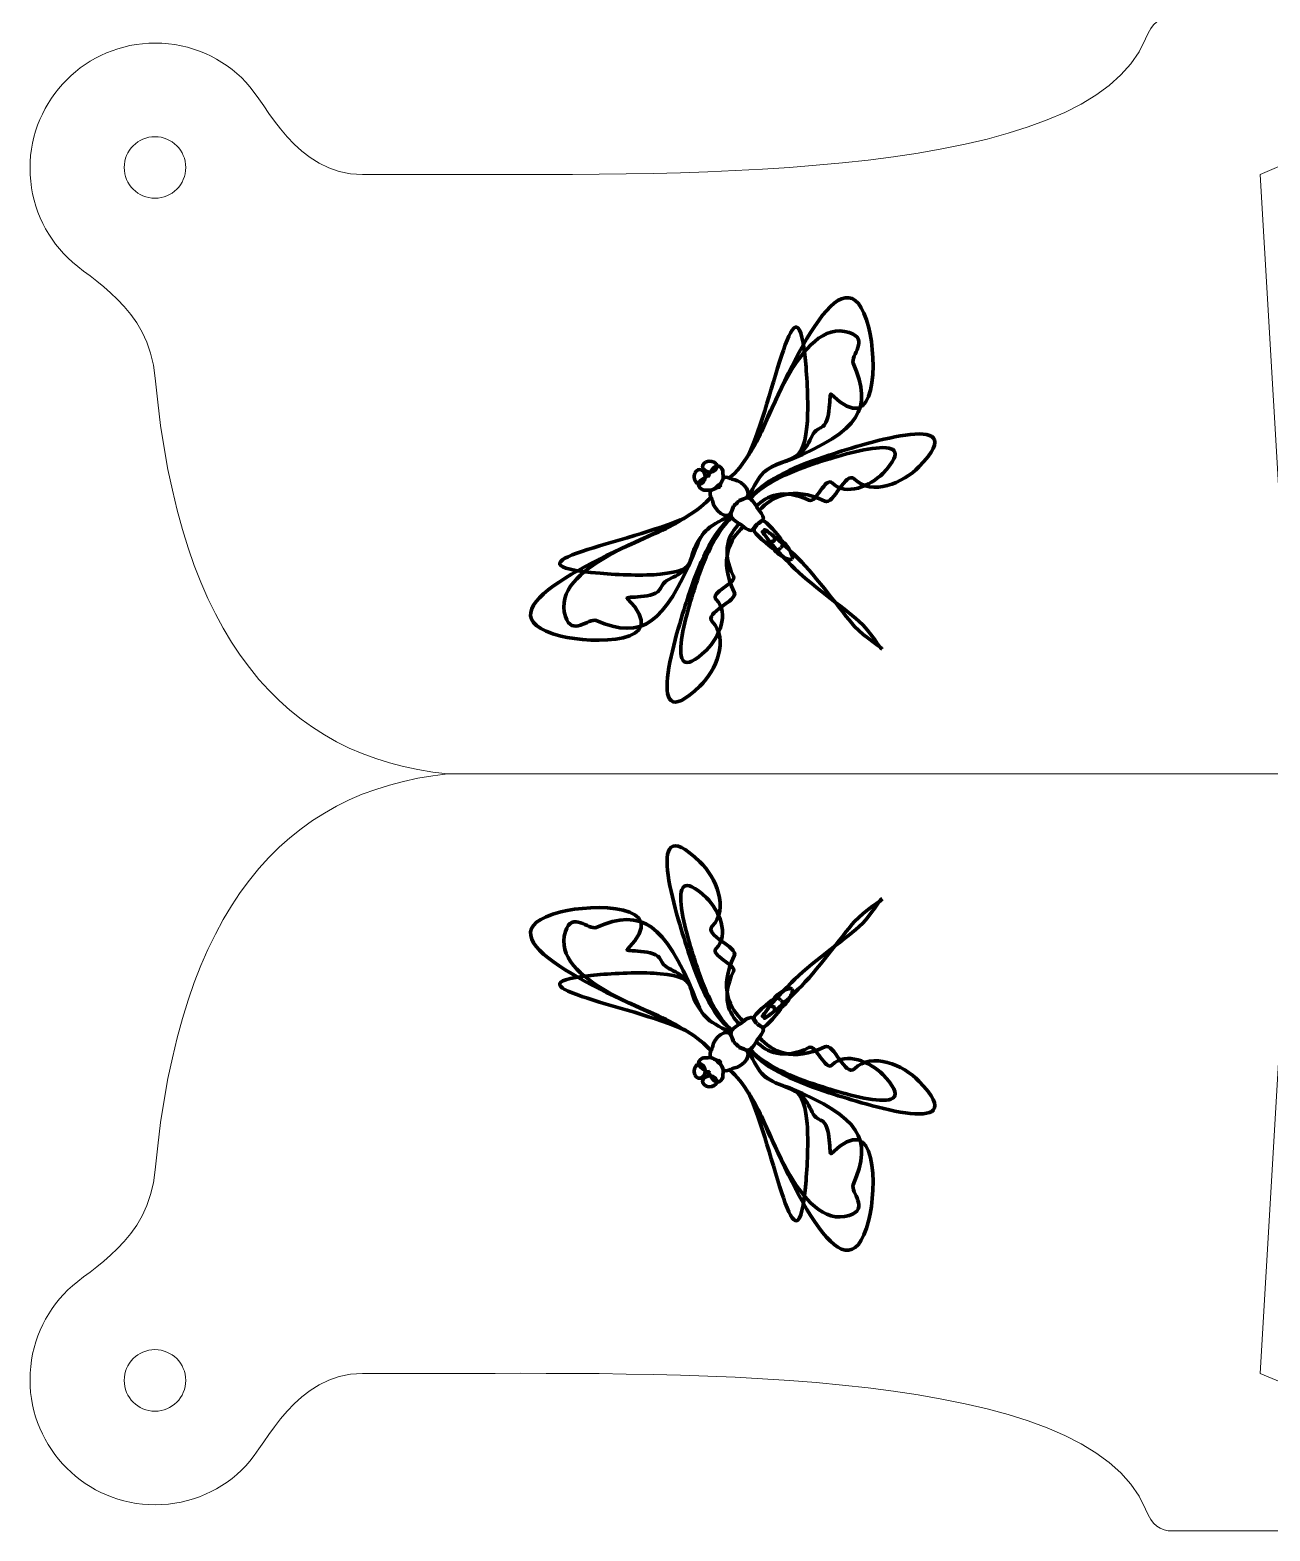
# Model space of a CAD drawing. Header units: millimetres. Extents: x -410 to 959, y -509 to 604.
# Drawn here: x 457 to 702.8, y -25.6 to 271.8 of the extents above; entities that cross this region are included whole.
import ezdxf

# ---------------------------------------------------------------- set-up
doc = ezdxf.new("R2010")
doc.units = ezdxf.units.MM
doc.header["$MEASUREMENT"] = 0
doc.layers.add('Layer 1', color=7, linetype='Continuous')

msp = doc.modelspace()

# ---------------------------------------------------------------- linework, layer by layer
at = {"layer": 'Layer 1', "color": 250, "lineweight": 9}
for points, knots in [([(481.8154, 202.8181), (486.5865, 151.1108), (507.4813, 127.7096), (539.8205, 124.3999), (539.8205, 124.3999), (595.8173, 124.3999), (651.814, 124.3999), (707.8108, 124.3999), (707.8108, 124.3999), (707.8108, 124.3999), (700.8008, 243.1831), (700.8008, 243.1831), (700.8008, 243.1831), (700.8008, 243.1831), (706.4077, 245.5361), (706.4077, 245.5361), (706.4077, 245.5361), (707.1963, 246.1365), (707.6669, 247.0553), (707.8108, 248.3004), (707.8108, 248.3004), (707.8108, 248.3004), (707.8108, 270.5147), (707.8108, 270.5147), (707.8108, 270.5147), (707.8255, 273.1303), (706.7224, 274.3882), (704.5929, 274.3999), (704.5929, 274.3999), (704.5929, 274.3999), (683.5722, 274.3999), (683.5722, 274.3999), (683.5722, 274.3999), (680.8922, 274.3999), (679.4361, 273.2652), (678.1192, 270.0647), (678.1192, 270.0647), (666.6653, 241.925), (589.1764, 243.116), (539.5907, 243.1831), (539.5907, 243.1831), (539.5907, 243.1831), (522.9376, 243.1831), (522.9376, 243.1831)], [0, 0, 0, 0, 0.08333333, 0.08333333, 0.08333333, 0.08333333, 0.16666667, 0.16666667, 0.16666667, 0.16666667, 0.25, 0.25, 0.25, 0.25, 0.33333333, 0.33333333, 0.33333333, 0.33333333, 0.41666667, 0.41666667, 0.41666667, 0.41666667, 0.5, 0.5, 0.5, 0.5, 0.58333333, 0.58333333, 0.58333333, 0.58333333, 0.66666667, 0.66666667, 0.66666667, 0.66666667, 0.75, 0.75, 0.75, 0.75, 0.83333333, 0.83333333, 0.83333333, 0.83333333, 1, 1, 1, 1]), ([(522.9376, 243.1831), (509.5907, 243.1831), (504.0285, 257.0471), (499.7956, 261.4971), (499.7956, 261.4971), (495.2758, 266.2489), (488.8915, 269.2111), (481.8154, 269.2111), (481.8154, 269.2111), (468.1124, 269.2111), (457.0042, 258.1029), (457.0042, 244.3999), (457.0042, 244.3999), (457.0042, 237.4422), (459.8682, 231.1535), (464.4812, 226.6482), (464.4812, 226.6482), (468.9535, 222.2805), (480.5837, 217.0616), (481.8154, 202.8181)], [0, 0, 0, 0, 0.16666667, 0.16666667, 0.16666667, 0.16666667, 0.33333333, 0.33333333, 0.33333333, 0.33333333, 0.5, 0.5, 0.5, 0.5, 0.66666667, 0.66666667, 0.66666667, 0.66666667, 1, 1, 1, 1]), ([(481.8154, 45.9817), (486.5865, 97.689), (507.4813, 121.0902), (539.8205, 124.3999), (539.8205, 124.3999), (595.8173, 124.3999), (651.814, 124.3999), (707.8108, 124.3999), (707.8108, 124.3999), (707.8108, 124.3999), (700.8008, 5.6167), (700.8008, 5.6167), (700.8008, 5.6167), (700.8008, 5.6167), (706.4077, 3.2637), (706.4077, 3.2637), (706.4077, 3.2637), (707.1963, 2.6633), (707.6669, 1.7445), (707.8108, 0.4994), (707.8108, 0.4994), (707.8108, 0.4994), (707.8108, -21.7149), (707.8108, -21.7149), (707.8108, -21.7149), (707.8255, -24.3305), (706.7224, -25.5884), (704.5929, -25.6001), (704.5929, -25.6001), (704.5929, -25.6001), (683.5722, -25.6001), (683.5722, -25.6001), (683.5722, -25.6001), (680.8922, -25.6001), (679.4361, -24.4654), (678.1192, -21.2649), (678.1192, -21.2649), (666.6653, 6.8748), (589.1764, 5.6838), (539.5907, 5.6167), (539.5907, 5.6167), (539.5907, 5.6167), (522.9376, 5.6167), (522.9376, 5.6167)], [0, 0, 0, 0, 0.08333333, 0.08333333, 0.08333333, 0.08333333, 0.16666667, 0.16666667, 0.16666667, 0.16666667, 0.25, 0.25, 0.25, 0.25, 0.33333333, 0.33333333, 0.33333333, 0.33333333, 0.41666667, 0.41666667, 0.41666667, 0.41666667, 0.5, 0.5, 0.5, 0.5, 0.58333333, 0.58333333, 0.58333333, 0.58333333, 0.66666667, 0.66666667, 0.66666667, 0.66666667, 0.75, 0.75, 0.75, 0.75, 0.83333333, 0.83333333, 0.83333333, 0.83333333, 1, 1, 1, 1]), ([(522.9376, 5.6167), (509.5907, 5.6167), (504.0285, -8.2473), (499.7956, -12.6973), (499.7956, -12.6973), (495.2758, -17.4491), (488.8915, -20.4113), (481.8154, -20.4113), (481.8154, -20.4113), (468.1124, -20.4113), (457.0042, -9.3031), (457.0042, 4.3999), (457.0042, 4.3999), (457.0042, 11.3576), (459.8682, 17.6463), (464.4812, 22.1516), (464.4812, 22.1516), (468.9535, 26.5193), (480.5837, 31.7382), (481.8154, 45.9817)], [0, 0, 0, 0, 0.16666667, 0.16666667, 0.16666667, 0.16666667, 0.33333333, 0.33333333, 0.33333333, 0.33333333, 0.5, 0.5, 0.5, 0.5, 0.66666667, 0.66666667, 0.66666667, 0.66666667, 1, 1, 1, 1])]:
    msp.add_open_spline(points, degree=3, knots=knots, dxfattribs=at)
at = {"layer": 'Layer 1', "color": 153, "lineweight": 9}
for points in [[(475.6711, 244.567), (475.6711, 241.1981), (478.4021, 238.467), (481.7711, 238.467), (481.7711, 238.467), (485.1401, 238.467), (487.8711, 241.1981), (487.8711, 244.567), (487.8711, 244.567), (487.8711, 247.9359), (485.1401, 250.667), (481.7711, 250.667), (481.7711, 250.667), (478.4021, 250.667), (475.6711, 247.9359), (475.6711, 244.567)], [(475.6711, 4.2328), (475.6711, 7.6017), (478.4021, 10.3328), (481.7711, 10.3328), (481.7711, 10.3328), (485.1401, 10.3328), (487.8711, 7.6017), (487.8711, 4.2328), (487.8711, 4.2328), (487.8711, 0.8639), (485.1401, -1.8672), (481.7711, -1.8672), (481.7711, -1.8672), (478.4021, -1.8672), (475.6711, 0.8639), (475.6711, 4.2328)]]:
    msp.add_open_spline(points, degree=3, knots=[0, 0, 0, 0, 0.2, 0.2, 0.2, 0.2, 0.4, 0.4, 0.4, 0.4, 0.6, 0.6, 0.6, 0.6, 1, 1, 1, 1], dxfattribs=at)
at = {"layer": 'Layer 1', "color": 250, "lineweight": 140}
for points, knots in [([(595.6725, 183.1113), (598.3437, 185.043), (601.2073, 190.5477), (602.1724, 192.6527), (602.1724, 192.6527), (606.4306, 201.9398), (618.5574, 231.2939), (623.2731, 212.7709), (623.2731, 212.7709), (624.8036, 206.7591), (625.1232, 190.3292), (615.8681, 199.6119), (615.8681, 199.6119), (615.1823, 200.2998), (616.1022, 193.9591), (613.7064, 192.985), (613.7064, 192.985), (610.9221, 191.853), (612.508, 188.5394), (606.8979, 186.4541), (606.8979, 186.4541), (602.5596, 184.8416), (601.7823, 184.2912), (599.4067, 179.0754)], [0, 0, 0, 0, 0.14285714, 0.14285714, 0.14285714, 0.14285714, 0.28571429, 0.28571429, 0.28571429, 0.28571429, 0.42857143, 0.42857143, 0.42857143, 0.42857143, 0.57142857, 0.57142857, 0.57142857, 0.57142857, 0.71428571, 0.71428571, 0.71428571, 0.71428571, 1, 1, 1, 1]), ([(599.3923, 187.5466), (604.4976, 198.1326), (608.9744, 226.7227), (610.8167, 204.9795), (610.8167, 204.9795), (611.1255, 201.3352), (611.3107, 196.2506), (610.9881, 193.1499), (610.9881, 193.1499), (610.1119, 184.7286), (607.0133, 187.7822), (602.5557, 184.2456)], [0, 0, 0, 0, 0.25, 0.25, 0.25, 0.25, 0.5, 0.5, 0.5, 0.5, 1, 1, 1, 1]), ([(600.0807, 188.6739), (602.946, 192.5135), (609.3638, 215.0191), (619.3651, 211.8799), (619.3651, 211.8799), (623.4996, 210.5821), (619.5678, 207.238), (620.1905, 205.7889), (620.1905, 205.7889), (624.1402, 196.5956), (621.4491, 192.4652), (607.6258, 186.6449)], [0, 0, 0, 0, 0.25, 0.25, 0.25, 0.25, 0.5, 0.5, 0.5, 0.5, 1, 1, 1, 1]), ([(600.2296, 179.425), (602.4042, 182.7468), (609.5102, 185.6511), (615.4018, 187.5604), (615.4018, 187.5604), (620.1387, 189.0954), (645.0214, 197.4201), (633.1933, 185.2549), (633.1933, 185.2549), (630.0954, 182.0687), (623.8555, 179.3777), (620.4017, 182.8273), (620.4017, 182.8273), (618.6749, 184.5522), (616.2837, 177.5803), (614.5301, 178.4469), (614.5301, 178.4469), (608.1772, 181.5863), (604.0812, 179.3473), (601.5287, 176.6511)], [0, 0, 0, 0, 0.16666667, 0.16666667, 0.16666667, 0.16666667, 0.33333333, 0.33333333, 0.33333333, 0.33333333, 0.5, 0.5, 0.5, 0.5, 0.66666667, 0.66666667, 0.66666667, 0.66666667, 1, 1, 1, 1]), ([(599.7223, 178.7754), (601.4272, 181.3797), (607.4646, 184.2682), (612.0836, 185.7651), (612.0836, 185.7651), (615.7972, 186.9685), (635.3052, 193.4951), (626.032, 183.9576), (626.032, 183.9576), (623.6033, 181.4596), (618.7112, 179.3499), (616.0035, 182.0544), (616.0035, 182.0544), (614.6496, 183.4067), (612.775, 177.9408), (611.4001, 178.6202), (611.4001, 178.6202), (606.4195, 181.0814), (602.9709, 179.5211), (600.9698, 177.4073)], [0, 0, 0, 0, 0.16666667, 0.16666667, 0.16666667, 0.16666667, 0.33333333, 0.33333333, 0.33333333, 0.33333333, 0.5, 0.5, 0.5, 0.5, 0.66666667, 0.66666667, 0.66666667, 0.66666667, 1, 1, 1, 1]), ([(588.7849, 183.988), (588.4959, 183.299), (588.6899, 182.4247), (589.2179, 182.0358), (589.2179, 182.0358), (589.746, 181.6469), (590.4086, 181.8903), (590.6976, 182.5793), (590.6976, 182.5793), (590.9866, 183.2684), (590.7926, 184.1426), (590.2645, 184.5315), (590.2645, 184.5315), (589.7365, 184.9204), (589.0738, 184.677), (588.7849, 183.988)], [0, 0, 0, 0, 0.2, 0.2, 0.2, 0.2, 0.4, 0.4, 0.4, 0.4, 0.6, 0.6, 0.6, 0.6, 1, 1, 1, 1]), ([(591.0404, 186.2432), (591.7272, 186.535), (592.5941, 186.3496), (592.9764, 185.8293), (592.9764, 185.8293), (593.3586, 185.3089), (593.1117, 184.6503), (592.425, 184.3586), (592.425, 184.3586), (591.7382, 184.0668), (590.8713, 184.2522), (590.489, 184.7726), (590.489, 184.7726), (590.1068, 185.293), (590.3537, 185.9515), (591.0404, 186.2432)], [0, 0, 0, 0, 0.2, 0.2, 0.2, 0.2, 0.4, 0.4, 0.4, 0.4, 0.6, 0.6, 0.6, 0.6, 1, 1, 1, 1]), ([(593.3972, 181.5587), (594.7956, 182.5623), (594.2869, 183.5453), (594.3552, 184.1185), (594.3552, 184.1185), (594.4598, 184.9949), (593.088, 186.3439), (592.1756, 184.6528), (592.1756, 184.6528), (591.698, 183.7674), (590.9162, 183.5278), (591.7324, 183.3813)], [0, 0, 0, 0, 0.25, 0.25, 0.25, 0.25, 0.5, 0.5, 0.5, 0.5, 1, 1, 1, 1]), ([(593.4652, 181.6504), (592.4604, 180.2536), (591.4368, 180.6987), (590.863, 180.6303), (590.863, 180.6303), (589.9856, 180.5259), (588.6349, 181.8961), (590.328, 182.8074), (590.328, 182.8074), (591.2145, 183.2845), (591.4543, 184.0653), (591.601, 183.2502)], [0, 0, 0, 0, 0.25, 0.25, 0.25, 0.25, 0.5, 0.5, 0.5, 0.5, 1, 1, 1, 1]), ([(593.9057, 181.1333), (593.6846, 181.5026), (592.1793, 180.7285), (592.0181, 180.5675), (592.0181, 180.5675), (591.373, 179.9232), (592.2672, 179.0427), (592.3321, 178.298), (592.3321, 178.298), (592.4528, 176.9148), (595.2811, 174.1669), (596.102, 176.5343), (596.102, 176.5343), (596.4755, 177.6116), (596.611, 177.7458), (596.9994, 177.9437)], [0, 0, 0, 0, 0.2, 0.2, 0.2, 0.2, 0.4, 0.4, 0.4, 0.4, 0.6, 0.6, 0.6, 0.6, 1, 1, 1, 1]), ([(593.9057, 181.1333), (593.5359, 181.3541), (594.2591, 182.8058), (594.4203, 182.9669), (594.4203, 182.9669), (595.0653, 183.6111), (595.9468, 182.7181), (596.6925, 182.6532), (596.6925, 182.6532), (598.0773, 182.5327), (600.8418, 179.6783), (598.4582, 178.8878), (598.4582, 178.8878), (597.2102, 178.4738), (597.2352, 178.1958), (596.9994, 177.9437)], [0, 0, 0, 0, 0.2, 0.2, 0.2, 0.2, 0.4, 0.4, 0.4, 0.4, 0.6, 0.6, 0.6, 0.6, 1, 1, 1, 1]), ([(591.9316, 179.2802), (589.9977, 176.6123), (584.4865, 173.7521), (582.3789, 172.788), (582.3789, 172.788), (573.0809, 168.5349), (543.6921, 156.4223), (562.2369, 151.7122), (562.2369, 151.7122), (568.256, 150.1836), (584.7052, 149.8644), (575.4115, 159.1085), (575.4115, 159.1085), (574.7228, 159.7935), (581.071, 158.8747), (582.0462, 161.2677), (582.0462, 161.2677), (583.1797, 164.0487), (586.4972, 162.4647), (588.5849, 168.0682), (588.5849, 168.0682), (590.1993, 172.4013), (590.7575, 173.1991), (595.9793, 175.5718)], [0, 0, 0, 0, 0.14285714, 0.14285714, 0.14285714, 0.14285714, 0.28571429, 0.28571429, 0.28571429, 0.28571429, 0.42857143, 0.42857143, 0.42857143, 0.42857143, 0.57142857, 0.57142857, 0.57142857, 0.57142857, 0.71428571, 0.71428571, 0.71428571, 0.71428571, 1, 1, 1, 1]), ([(597.5602, 178.6076), (597.5602, 178.6076), (599.0246, 179.1065), (599.0246, 179.1065), (599.0246, 179.1065), (600.4128, 179.1789), (600.7123, 177.3773), (601.7356, 176.3551), (601.7356, 176.3551), (602.0646, 176.0266), (602.5945, 174.9213), (602.2717, 174.7315), (602.2717, 174.7315), (601.6914, 174.3903), (601.2177, 173.9701), (601.1842, 173.8953)], [0, 0, 0, 0, 0.2, 0.2, 0.2, 0.2, 0.4, 0.4, 0.4, 0.4, 0.6, 0.6, 0.6, 0.6, 1, 1, 1, 1]), ([(596.4357, 177.4845), (596.4357, 177.4845), (595.9362, 176.0218), (595.9362, 176.0218), (595.9362, 176.0218), (595.8637, 174.6352), (597.5293, 174.3091), (598.5526, 173.2869), (598.5526, 173.2869), (598.8816, 172.9584), (599.9882, 172.4291), (600.1783, 172.7515), (600.1783, 172.7515), (600.5198, 173.3311), (601.0787, 173.8313), (601.1536, 173.8647)], [0, 0, 0, 0, 0.2, 0.2, 0.2, 0.2, 0.4, 0.4, 0.4, 0.4, 0.6, 0.6, 0.6, 0.6, 1, 1, 1, 1]), ([(586.9882, 175.2521), (576.3898, 170.1529), (548.2687, 165.9941), (570.0376, 164.1539), (570.0376, 164.1539), (573.6862, 163.8455), (578.7769, 163.6605), (581.8812, 163.9827), (581.8812, 163.9827), (590.3124, 164.8579), (586.4531, 166.8506), (589.9939, 171.3029)], [0, 0, 0, 0, 0.25, 0.25, 0.25, 0.25, 0.5, 0.5, 0.5, 0.5, 1, 1, 1, 1]), ([(585.2931, 174.2683), (581.4489, 171.4065), (559.9862, 165.6052), (563.1291, 155.6156), (563.1291, 155.6156), (564.4284, 151.486), (567.7763, 155.4131), (569.2272, 154.7912), (569.2272, 154.7912), (578.4314, 150.8462), (582.7576, 154.2611), (588.5849, 168.0682)], [0, 0, 0, 0, 0.25, 0.25, 0.25, 0.25, 0.5, 0.5, 0.5, 0.5, 1, 1, 1, 1]), ([(595.6887, 174.7874), (592.3629, 172.6154), (589.3889, 165.4589), (587.4773, 159.5742), (587.4773, 159.5742), (585.9405, 154.843), (577.6059, 129.9896), (589.7856, 141.8038), (589.7856, 141.8038), (592.9755, 144.898), (595.6697, 151.1306), (592.216, 154.5802), (592.216, 154.5802), (590.4891, 156.3051), (597.4692, 158.6933), (596.6016, 160.445), (596.6016, 160.445), (593.4585, 166.7903), (595.7001, 170.8815), (598.3994, 173.431)], [0, 0, 0, 0, 0.16666667, 0.16666667, 0.16666667, 0.16666667, 0.33333333, 0.33333333, 0.33333333, 0.33333333, 0.5, 0.5, 0.5, 0.5, 0.66666667, 0.66666667, 0.66666667, 0.66666667, 1, 1, 1, 1]), ([(596.2727, 175.2352), (593.6653, 173.5324), (590.7733, 167.5021), (589.2748, 162.8885), (589.2748, 162.8885), (588.0698, 159.1793), (581.5356, 139.6944), (591.0844, 148.9566), (591.0844, 148.9566), (593.5853, 151.3824), (595.6975, 156.2688), (592.9898, 158.9733), (592.9898, 158.9733), (591.636, 160.3256), (597.1083, 162.1979), (596.4281, 163.5712), (596.4281, 163.5712), (593.9639, 168.5459), (595.5261, 171.9905), (597.6424, 173.9892)], [0, 0, 0, 0, 0.16666667, 0.16666667, 0.16666667, 0.16666667, 0.33333333, 0.33333333, 0.33333333, 0.33333333, 0.5, 0.5, 0.5, 0.5, 0.66666667, 0.66666667, 0.66666667, 0.66666667, 1, 1, 1, 1]), ([(601.0962, 173.8074), (601.0792, 173.3536), (600.0816, 173.0492), (600.5907, 172.3961), (600.5907, 172.3961), (601.2664, 171.5292), (604.2184, 168.7589), (604.9855, 168.8256), (604.9855, 168.8256), (605.4887, 168.8694), (605.3391, 168.7576), (605.7776, 169.192)], [0, 0, 0, 0, 0.25, 0.25, 0.25, 0.25, 0.5, 0.5, 0.5, 0.5, 1, 1, 1, 1]), ([(601.2283, 173.9393), (601.6827, 173.9563), (601.9874, 174.9528), (602.6413, 174.4442), (602.6413, 174.4442), (603.5092, 173.7694), (606.2828, 170.8208), (606.216, 170.0546), (606.216, 170.0546), (606.1722, 169.552), (606.2841, 169.7014), (605.8491, 169.2635)], [0, 0, 0, 0, 0.25, 0.25, 0.25, 0.25, 0.5, 0.5, 0.5, 0.5, 1, 1, 1, 1]), ([(603.4139, 170.6659), (603.3162, 170.8106), (602.897, 171.4187), (602.7732, 171.5691), (602.7732, 171.5691), (602.4573, 171.9525), (602.3092, 172.2047), (602.1869, 172.4373), (602.1869, 172.4373), (602.1004, 172.6017), (602.8854, 172.0792), (602.9168, 172.1106)], [0, 0, 0, 0, 0.25, 0.25, 0.25, 0.25, 0.5, 0.5, 0.5, 0.5, 1, 1, 1, 1]), ([(603.9454, 171.8795), (603.8005, 171.9772), (603.5986, 172.1194), (603.448, 172.2432), (603.448, 172.2432), (603.0642, 172.5586), (602.8117, 172.7066), (602.5788, 172.8288), (602.5788, 172.8288), (602.4142, 172.9152), (602.9482, 172.142), (602.9168, 172.1106)], [0, 0, 0, 0, 0.25, 0.25, 0.25, 0.25, 0.5, 0.5, 0.5, 0.5, 1, 1, 1, 1]), ([(603.1164, 171.0515), (603.7431, 170.2006), (605.3006, 168.4235), (607.9261, 165.7298), (607.9261, 165.7298), (611.4267, 162.1384), (618.2979, 157.3372), (621.2837, 154.702), (621.2837, 154.702), (623.5457, 152.7057), (625.6864, 148.9223), (625.8993, 149.1349)], [0, 0, 0, 0, 0.25, 0.25, 0.25, 0.25, 0.5, 0.5, 0.5, 0.5, 1, 1, 1, 1]), ([(603.9169, 170.072), (603.9002, 169.8148), (604.0384, 169.4103), (604.4267, 168.9325), (604.4267, 168.9325), (604.9481, 168.2992), (605.8602, 167.5282), (606.5296, 167.2823), (606.5296, 167.2823), (607.0368, 167.0959), (607.8104, 166.6873), (608.0695, 166.9461)], [0, 0, 0, 0, 0.25, 0.25, 0.25, 0.25, 0.5, 0.5, 0.5, 0.5, 1, 1, 1, 1]), ([(603.9169, 170.072), (603.9399, 170.1512), (603.9349, 170.2585), (603.9196, 170.3556), (603.9196, 170.3556), (603.9162, 170.3897), (603.9572, 170.4306), (603.9828, 170.4562), (603.9828, 170.4562), (603.9931, 170.4664), (604.0126, 170.4672), (604.0229, 170.4775), (604.0229, 170.4775), (604.0229, 170.4775), (604.0903, 170.4512), (604.1107, 170.4716), (604.1107, 170.4716), (604.1159, 170.4767), (604.1696, 170.4742), (604.1696, 170.4742), (604.1696, 170.4742), (604.1696, 170.4742), (604.2037, 170.4708), (604.2037, 170.4708), (604.2037, 170.4708), (604.2242, 170.4912), (604.2805, 170.4648), (604.3069, 170.4802), (604.3069, 170.4802), (604.326, 170.4915), (604.4033, 170.5578), (604.4186, 170.5731)], [0, 0, 0, 0, 0.11111111, 0.11111111, 0.11111111, 0.11111111, 0.22222222, 0.22222222, 0.22222222, 0.22222222, 0.33333333, 0.33333333, 0.33333333, 0.33333333, 0.44444444, 0.44444444, 0.44444444, 0.44444444, 0.55555556, 0.55555556, 0.55555556, 0.55555556, 0.66666667, 0.66666667, 0.66666667, 0.66666667, 0.77777778, 0.77777778, 0.77777778, 0.77777778, 1, 1, 1, 1]), ([(603.9454, 171.8795), (605.0652, 170.9937), (606.5765, 169.6978), (609.2734, 167.0755), (609.2734, 167.0755), (612.8691, 163.5791), (617.804, 156.6307), (620.4421, 153.6486), (620.4421, 153.6486), (622.4408, 151.3893), (626.1122, 149.3476), (625.8993, 149.1349)], [0, 0, 0, 0, 0.25, 0.25, 0.25, 0.25, 0.5, 0.5, 0.5, 0.5, 1, 1, 1, 1]), ([(604.9358, 171.0792), (604.8564, 171.0562), (604.749, 171.0613), (604.6518, 171.0765), (604.6518, 171.0765), (604.6177, 171.0799), (604.5767, 171.039), (604.5511, 171.0134), (604.5511, 171.0134), (604.5409, 171.0032), (604.54, 170.9836), (604.5298, 170.9734), (604.5298, 170.9734), (604.5298, 170.9734), (604.5562, 170.9061), (604.5357, 170.8857), (604.5357, 170.8857), (604.5306, 170.8805), (604.5331, 170.8269), (604.5331, 170.8269), (604.5331, 170.8269), (604.5331, 170.8269), (604.5365, 170.7928), (604.5365, 170.7928), (604.5365, 170.7928), (604.516, 170.7724), (604.5425, 170.7161), (604.527, 170.6897), (604.527, 170.6897), (604.5158, 170.6706), (604.4421, 170.5861), (604.4267, 170.5708)], [0, 0, 0, 0, 0.11111111, 0.11111111, 0.11111111, 0.11111111, 0.22222222, 0.22222222, 0.22222222, 0.22222222, 0.33333333, 0.33333333, 0.33333333, 0.33333333, 0.44444444, 0.44444444, 0.44444444, 0.44444444, 0.55555556, 0.55555556, 0.55555556, 0.55555556, 0.66666667, 0.66666667, 0.66666667, 0.66666667, 0.77777778, 0.77777778, 0.77777778, 0.77777778, 1, 1, 1, 1]), ([(604.9261, 171.08), (605.2312, 171.0584), (605.5885, 170.9586), (606.0669, 170.5708), (606.0669, 170.5708), (606.701, 170.05), (607.4728, 169.139), (607.7191, 168.4704), (607.7191, 168.4704), (607.9057, 167.9638), (608.3287, 167.205), (608.0695, 166.9461)], [0, 0, 0, 0, 0.25, 0.25, 0.25, 0.25, 0.5, 0.5, 0.5, 0.5, 1, 1, 1, 1]), ([(595.6887, 74.0124), (592.3629, 76.1844), (589.3889, 83.3409), (587.4773, 89.2256), (587.4773, 89.2256), (585.9405, 93.9568), (577.6059, 118.8102), (589.7856, 106.996), (589.7856, 106.996), (592.9755, 103.9018), (595.6697, 97.6692), (592.216, 94.2196), (592.216, 94.2196), (590.4891, 92.4947), (597.4692, 90.1065), (596.6016, 88.3548), (596.6016, 88.3548), (593.4585, 82.0095), (595.7001, 77.9183), (598.3994, 75.3688)], [0, 0, 0, 0, 0.16666667, 0.16666667, 0.16666667, 0.16666667, 0.33333333, 0.33333333, 0.33333333, 0.33333333, 0.5, 0.5, 0.5, 0.5, 0.66666667, 0.66666667, 0.66666667, 0.66666667, 1, 1, 1, 1]), ([(596.2727, 73.5646), (593.6653, 75.2674), (590.7733, 81.2977), (589.2748, 85.9113), (589.2748, 85.9113), (588.0698, 89.6205), (581.5356, 109.1054), (591.0844, 99.8432), (591.0844, 99.8432), (593.5853, 97.4174), (595.6975, 92.531), (592.9898, 89.8265), (592.9898, 89.8265), (591.636, 88.4742), (597.1083, 86.6019), (596.4281, 85.2286), (596.4281, 85.2286), (593.9639, 80.2539), (595.5261, 76.8093), (597.6424, 74.8106)], [0, 0, 0, 0, 0.16666667, 0.16666667, 0.16666667, 0.16666667, 0.33333333, 0.33333333, 0.33333333, 0.33333333, 0.5, 0.5, 0.5, 0.5, 0.66666667, 0.66666667, 0.66666667, 0.66666667, 1, 1, 1, 1]), ([(591.9316, 69.5196), (589.9977, 72.1875), (584.4865, 75.0477), (582.3789, 76.0118), (582.3789, 76.0118), (573.0809, 80.2649), (543.6921, 92.3775), (562.2369, 97.0876), (562.2369, 97.0876), (568.256, 98.6162), (584.7052, 98.9354), (575.4115, 89.6913), (575.4115, 89.6913), (574.7228, 89.0063), (581.071, 89.9251), (582.0462, 87.5321), (582.0462, 87.5321), (583.1797, 84.7511), (586.4972, 86.3351), (588.5849, 80.7316), (588.5849, 80.7316), (590.1993, 76.3985), (590.7575, 75.6007), (595.9793, 73.228)], [0, 0, 0, 0, 0.14285714, 0.14285714, 0.14285714, 0.14285714, 0.28571429, 0.28571429, 0.28571429, 0.28571429, 0.42857143, 0.42857143, 0.42857143, 0.42857143, 0.57142857, 0.57142857, 0.57142857, 0.57142857, 0.71428571, 0.71428571, 0.71428571, 0.71428571, 1, 1, 1, 1]), ([(603.1164, 77.7483), (603.7431, 78.5992), (605.3006, 80.3763), (607.9261, 83.07), (607.9261, 83.07), (611.4267, 86.6614), (618.2979, 91.4626), (621.2837, 94.0978), (621.2837, 94.0978), (623.5457, 96.0941), (625.6864, 99.8775), (625.8993, 99.6649)], [0, 0, 0, 0, 0.25, 0.25, 0.25, 0.25, 0.5, 0.5, 0.5, 0.5, 1, 1, 1, 1]), ([(603.9454, 76.9203), (605.0652, 77.8061), (606.5765, 79.102), (609.2734, 81.7243), (609.2734, 81.7243), (612.8691, 85.2207), (617.804, 92.1691), (620.4421, 95.1512), (620.4421, 95.1512), (622.4408, 97.4105), (626.1122, 99.4522), (625.8993, 99.6649)], [0, 0, 0, 0, 0.25, 0.25, 0.25, 0.25, 0.5, 0.5, 0.5, 0.5, 1, 1, 1, 1]), ([(585.2931, 74.5315), (581.4489, 77.3933), (559.9862, 83.1946), (563.1291, 93.1842), (563.1291, 93.1842), (564.4284, 97.3138), (567.7763, 93.3867), (569.2272, 94.0086), (569.2272, 94.0086), (578.4314, 97.9536), (582.7576, 94.5387), (588.5849, 80.7316)], [0, 0, 0, 0, 0.25, 0.25, 0.25, 0.25, 0.5, 0.5, 0.5, 0.5, 1, 1, 1, 1]), ([(586.9882, 73.5477), (576.3898, 78.6469), (548.2687, 82.8057), (570.0376, 84.6459), (570.0376, 84.6459), (573.6862, 84.9543), (578.7769, 85.1393), (581.8812, 84.8171), (581.8812, 84.8171), (590.3124, 83.9419), (586.4531, 81.9492), (589.9939, 77.4969)], [0, 0, 0, 0, 0.25, 0.25, 0.25, 0.25, 0.5, 0.5, 0.5, 0.5, 1, 1, 1, 1]), ([(603.9169, 78.7278), (603.9002, 78.985), (604.0384, 79.3895), (604.4267, 79.8673), (604.4267, 79.8673), (604.9481, 80.5006), (605.8602, 81.2716), (606.5296, 81.5175), (606.5296, 81.5175), (607.0368, 81.7039), (607.8104, 82.1125), (608.0695, 81.8537)], [0, 0, 0, 0, 0.25, 0.25, 0.25, 0.25, 0.5, 0.5, 0.5, 0.5, 1, 1, 1, 1]), ([(604.9261, 77.7198), (605.2312, 77.7414), (605.5885, 77.8412), (606.0669, 78.229), (606.0669, 78.229), (606.701, 78.7498), (607.4728, 79.6608), (607.7191, 80.3294), (607.7191, 80.3294), (607.9057, 80.836), (608.3287, 81.5948), (608.0695, 81.8537)], [0, 0, 0, 0, 0.25, 0.25, 0.25, 0.25, 0.5, 0.5, 0.5, 0.5, 1, 1, 1, 1]), ([(601.0962, 74.9924), (601.0792, 75.4462), (600.0816, 75.7506), (600.5907, 76.4037), (600.5907, 76.4037), (601.2664, 77.2706), (604.2184, 80.0409), (604.9855, 79.9742), (604.9855, 79.9742), (605.4887, 79.9304), (605.3391, 80.0422), (605.7776, 79.6078)], [0, 0, 0, 0, 0.25, 0.25, 0.25, 0.25, 0.5, 0.5, 0.5, 0.5, 1, 1, 1, 1]), ([(601.2283, 74.8605), (601.6827, 74.8435), (601.9874, 73.847), (602.6413, 74.3556), (602.6413, 74.3556), (603.5092, 75.0304), (606.2828, 77.979), (606.216, 78.7452), (606.216, 78.7452), (606.1722, 79.2478), (606.2841, 79.0984), (605.8491, 79.5363)], [0, 0, 0, 0, 0.25, 0.25, 0.25, 0.25, 0.5, 0.5, 0.5, 0.5, 1, 1, 1, 1]), ([(603.4139, 78.1339), (603.3162, 77.9892), (602.897, 77.3811), (602.7732, 77.2307), (602.7732, 77.2307), (602.4573, 76.8473), (602.3092, 76.5951), (602.1869, 76.3625), (602.1869, 76.3625), (602.1004, 76.1981), (602.8854, 76.7206), (602.9168, 76.6892)], [0, 0, 0, 0, 0.25, 0.25, 0.25, 0.25, 0.5, 0.5, 0.5, 0.5, 1, 1, 1, 1]), ([(603.9169, 78.7278), (603.9399, 78.6486), (603.9349, 78.5413), (603.9196, 78.4442), (603.9196, 78.4442), (603.9162, 78.4101), (603.9572, 78.3692), (603.9828, 78.3436), (603.9828, 78.3436), (603.9931, 78.3334), (604.0126, 78.3326), (604.0229, 78.3223), (604.0229, 78.3223), (604.0229, 78.3223), (604.0903, 78.3486), (604.1107, 78.3282), (604.1107, 78.3282), (604.1159, 78.3231), (604.1696, 78.3256), (604.1696, 78.3256), (604.1696, 78.3256), (604.1696, 78.3256), (604.2037, 78.329), (604.2037, 78.329), (604.2037, 78.329), (604.2242, 78.3086), (604.2805, 78.335), (604.3069, 78.3196), (604.3069, 78.3196), (604.326, 78.3083), (604.4033, 78.242), (604.4186, 78.2267)], [0, 0, 0, 0, 0.11111111, 0.11111111, 0.11111111, 0.11111111, 0.22222222, 0.22222222, 0.22222222, 0.22222222, 0.33333333, 0.33333333, 0.33333333, 0.33333333, 0.44444444, 0.44444444, 0.44444444, 0.44444444, 0.55555556, 0.55555556, 0.55555556, 0.55555556, 0.66666667, 0.66666667, 0.66666667, 0.66666667, 0.77777778, 0.77777778, 0.77777778, 0.77777778, 1, 1, 1, 1]), ([(604.9358, 77.7206), (604.8564, 77.7436), (604.749, 77.7385), (604.6518, 77.7233), (604.6518, 77.7233), (604.6177, 77.7199), (604.5767, 77.7608), (604.5511, 77.7864), (604.5511, 77.7864), (604.5409, 77.7966), (604.54, 77.8162), (604.5298, 77.8264), (604.5298, 77.8264), (604.5298, 77.8264), (604.5562, 77.8937), (604.5357, 77.9141), (604.5357, 77.9141), (604.5306, 77.9193), (604.5331, 77.9729), (604.5331, 77.9729), (604.5331, 77.9729), (604.5331, 77.9729), (604.5365, 78.007), (604.5365, 78.007), (604.5365, 78.007), (604.516, 78.0274), (604.5425, 78.0837), (604.527, 78.1101), (604.527, 78.1101), (604.5158, 78.1292), (604.4421, 78.2137), (604.4267, 78.229)], [0, 0, 0, 0, 0.11111111, 0.11111111, 0.11111111, 0.11111111, 0.22222222, 0.22222222, 0.22222222, 0.22222222, 0.33333333, 0.33333333, 0.33333333, 0.33333333, 0.44444444, 0.44444444, 0.44444444, 0.44444444, 0.55555556, 0.55555556, 0.55555556, 0.55555556, 0.66666667, 0.66666667, 0.66666667, 0.66666667, 0.77777778, 0.77777778, 0.77777778, 0.77777778, 1, 1, 1, 1]), ([(593.9057, 67.6665), (593.6846, 67.2972), (592.1793, 68.0713), (592.0181, 68.2323), (592.0181, 68.2323), (591.373, 68.8766), (592.2672, 69.7571), (592.3321, 70.5018), (592.3321, 70.5018), (592.4528, 71.885), (595.2811, 74.6329), (596.102, 72.2655), (596.102, 72.2655), (596.4755, 71.1882), (596.611, 71.054), (596.9994, 70.8561)], [0, 0, 0, 0, 0.2, 0.2, 0.2, 0.2, 0.4, 0.4, 0.4, 0.4, 0.6, 0.6, 0.6, 0.6, 1, 1, 1, 1]), ([(596.4357, 71.3153), (596.4357, 71.3153), (595.9362, 72.778), (595.9362, 72.778), (595.9362, 72.778), (595.8637, 74.1646), (597.5293, 74.4907), (598.5526, 75.5129), (598.5526, 75.5129), (598.8816, 75.8414), (599.9882, 76.3707), (600.1783, 76.0483), (600.1783, 76.0483), (600.5198, 75.4687), (601.0787, 74.9685), (601.1536, 74.9351)], [0, 0, 0, 0, 0.2, 0.2, 0.2, 0.2, 0.4, 0.4, 0.4, 0.4, 0.6, 0.6, 0.6, 0.6, 1, 1, 1, 1]), ([(597.5602, 70.1922), (597.5602, 70.1922), (599.0246, 69.6933), (599.0246, 69.6933), (599.0246, 69.6933), (600.4128, 69.6209), (600.7123, 71.4225), (601.7356, 72.4447), (601.7356, 72.4447), (602.0646, 72.7732), (602.5945, 73.8785), (602.2717, 74.0683), (602.2717, 74.0683), (601.6914, 74.4095), (601.2177, 74.8297), (601.1842, 74.9045)], [0, 0, 0, 0, 0.2, 0.2, 0.2, 0.2, 0.4, 0.4, 0.4, 0.4, 0.6, 0.6, 0.6, 0.6, 1, 1, 1, 1]), ([(603.9454, 76.9203), (603.8005, 76.8226), (603.5986, 76.6804), (603.448, 76.5566), (603.448, 76.5566), (603.0642, 76.2412), (602.8117, 76.0932), (602.5788, 75.971), (602.5788, 75.971), (602.4142, 75.8846), (602.9482, 76.6578), (602.9168, 76.6892)], [0, 0, 0, 0, 0.25, 0.25, 0.25, 0.25, 0.5, 0.5, 0.5, 0.5, 1, 1, 1, 1]), ([(599.7223, 70.0244), (601.4272, 67.4201), (607.4646, 64.5316), (612.0836, 63.0347), (612.0836, 63.0347), (615.7972, 61.8313), (635.3052, 55.3047), (626.032, 64.8422), (626.032, 64.8422), (623.6033, 67.3402), (618.7112, 69.4499), (616.0035, 66.7454), (616.0035, 66.7454), (614.6496, 65.3931), (612.775, 70.859), (611.4001, 70.1796), (611.4001, 70.1796), (606.4195, 67.7184), (602.9709, 69.2787), (600.9698, 71.3925)], [0, 0, 0, 0, 0.16666667, 0.16666667, 0.16666667, 0.16666667, 0.33333333, 0.33333333, 0.33333333, 0.33333333, 0.5, 0.5, 0.5, 0.5, 0.66666667, 0.66666667, 0.66666667, 0.66666667, 1, 1, 1, 1]), ([(600.2296, 69.3748), (602.4042, 66.053), (609.5102, 63.1487), (615.4018, 61.2394), (615.4018, 61.2394), (620.1387, 59.7044), (645.0214, 51.3797), (633.1933, 63.5449), (633.1933, 63.5449), (630.0954, 66.7311), (623.8555, 69.4221), (620.4017, 65.9725), (620.4017, 65.9725), (618.6749, 64.2476), (616.2837, 71.2195), (614.5301, 70.3529), (614.5301, 70.3529), (608.1772, 67.2135), (604.0812, 69.4525), (601.5287, 72.1487)], [0, 0, 0, 0, 0.16666667, 0.16666667, 0.16666667, 0.16666667, 0.33333333, 0.33333333, 0.33333333, 0.33333333, 0.5, 0.5, 0.5, 0.5, 0.66666667, 0.66666667, 0.66666667, 0.66666667, 1, 1, 1, 1]), ([(593.4652, 67.1494), (592.4604, 68.5462), (591.4368, 68.1011), (590.863, 68.1695), (590.863, 68.1695), (589.9856, 68.2739), (588.6349, 66.9037), (590.328, 65.9924), (590.328, 65.9924), (591.2145, 65.5153), (591.4543, 64.7345), (591.601, 65.5496)], [0, 0, 0, 0, 0.25, 0.25, 0.25, 0.25, 0.5, 0.5, 0.5, 0.5, 1, 1, 1, 1]), ([(593.9057, 67.6665), (593.5359, 67.4457), (594.2591, 65.994), (594.4203, 65.8329), (594.4203, 65.8329), (595.0653, 65.1887), (595.9468, 66.0817), (596.6925, 66.1466), (596.6925, 66.1466), (598.0773, 66.2671), (600.8418, 69.1215), (598.4582, 69.912), (598.4582, 69.912), (597.2102, 70.326), (597.2352, 70.604), (596.9994, 70.8561)], [0, 0, 0, 0, 0.2, 0.2, 0.2, 0.2, 0.4, 0.4, 0.4, 0.4, 0.6, 0.6, 0.6, 0.6, 1, 1, 1, 1]), ([(595.6725, 65.6885), (598.3437, 63.7568), (601.2073, 58.2521), (602.1724, 56.1471), (602.1724, 56.1471), (606.4306, 46.86), (618.5574, 17.5059), (623.2731, 36.0289), (623.2731, 36.0289), (624.8036, 42.0407), (625.1232, 58.4706), (615.8681, 49.1879), (615.8681, 49.1879), (615.1823, 48.5), (616.1022, 54.8407), (613.7064, 55.8148), (613.7064, 55.8148), (610.9221, 56.9468), (612.508, 60.2604), (606.8979, 62.3457), (606.8979, 62.3457), (602.5596, 63.9582), (601.7823, 64.5086), (599.4067, 69.7244)], [0, 0, 0, 0, 0.14285714, 0.14285714, 0.14285714, 0.14285714, 0.28571429, 0.28571429, 0.28571429, 0.28571429, 0.42857143, 0.42857143, 0.42857143, 0.42857143, 0.57142857, 0.57142857, 0.57142857, 0.57142857, 0.71428571, 0.71428571, 0.71428571, 0.71428571, 1, 1, 1, 1]), ([(588.7849, 64.8118), (588.4959, 65.5008), (588.6899, 66.3751), (589.2179, 66.764), (589.2179, 66.764), (589.746, 67.1529), (590.4086, 66.9095), (590.6976, 66.2205), (590.6976, 66.2205), (590.9866, 65.5314), (590.7926, 64.6572), (590.2645, 64.2683), (590.2645, 64.2683), (589.7365, 63.8794), (589.0738, 64.1228), (588.7849, 64.8118)], [0, 0, 0, 0, 0.2, 0.2, 0.2, 0.2, 0.4, 0.4, 0.4, 0.4, 0.6, 0.6, 0.6, 0.6, 1, 1, 1, 1]), ([(593.3972, 67.2411), (594.7956, 66.2375), (594.2869, 65.2545), (594.3552, 64.6813), (594.3552, 64.6813), (594.4598, 63.8049), (593.088, 62.4559), (592.1756, 64.147), (592.1756, 64.147), (591.698, 65.0324), (590.9162, 65.272), (591.7324, 65.4185)], [0, 0, 0, 0, 0.25, 0.25, 0.25, 0.25, 0.5, 0.5, 0.5, 0.5, 1, 1, 1, 1]), ([(591.0404, 62.5566), (591.7272, 62.2648), (592.5941, 62.4502), (592.9764, 62.9705), (592.9764, 62.9705), (593.3586, 63.4909), (593.1117, 64.1495), (592.425, 64.4412), (592.425, 64.4412), (591.7382, 64.733), (590.8713, 64.5476), (590.489, 64.0272), (590.489, 64.0272), (590.1068, 63.5068), (590.3537, 62.8483), (591.0404, 62.5566)], [0, 0, 0, 0, 0.2, 0.2, 0.2, 0.2, 0.4, 0.4, 0.4, 0.4, 0.6, 0.6, 0.6, 0.6, 1, 1, 1, 1]), ([(599.3923, 61.2532), (604.4976, 50.6672), (608.9744, 22.0771), (610.8167, 43.8203), (610.8167, 43.8203), (611.1255, 47.4646), (611.3107, 52.5492), (610.9881, 55.6499), (610.9881, 55.6499), (610.1119, 64.0712), (607.0133, 61.0176), (602.5557, 64.5542)], [0, 0, 0, 0, 0.25, 0.25, 0.25, 0.25, 0.5, 0.5, 0.5, 0.5, 1, 1, 1, 1]), ([(600.0807, 60.1259), (602.946, 56.2863), (609.3638, 33.7807), (619.3651, 36.9199), (619.3651, 36.9199), (623.4996, 38.2177), (619.5678, 41.5618), (620.1905, 43.0109), (620.1905, 43.0109), (624.1402, 52.2042), (621.4491, 56.3346), (607.6258, 62.1549)], [0, 0, 0, 0, 0.25, 0.25, 0.25, 0.25, 0.5, 0.5, 0.5, 0.5, 1, 1, 1, 1])]:
    msp.add_open_spline(points, degree=3, knots=knots, dxfattribs=at)

doc.saveas('drawing.dxf')
